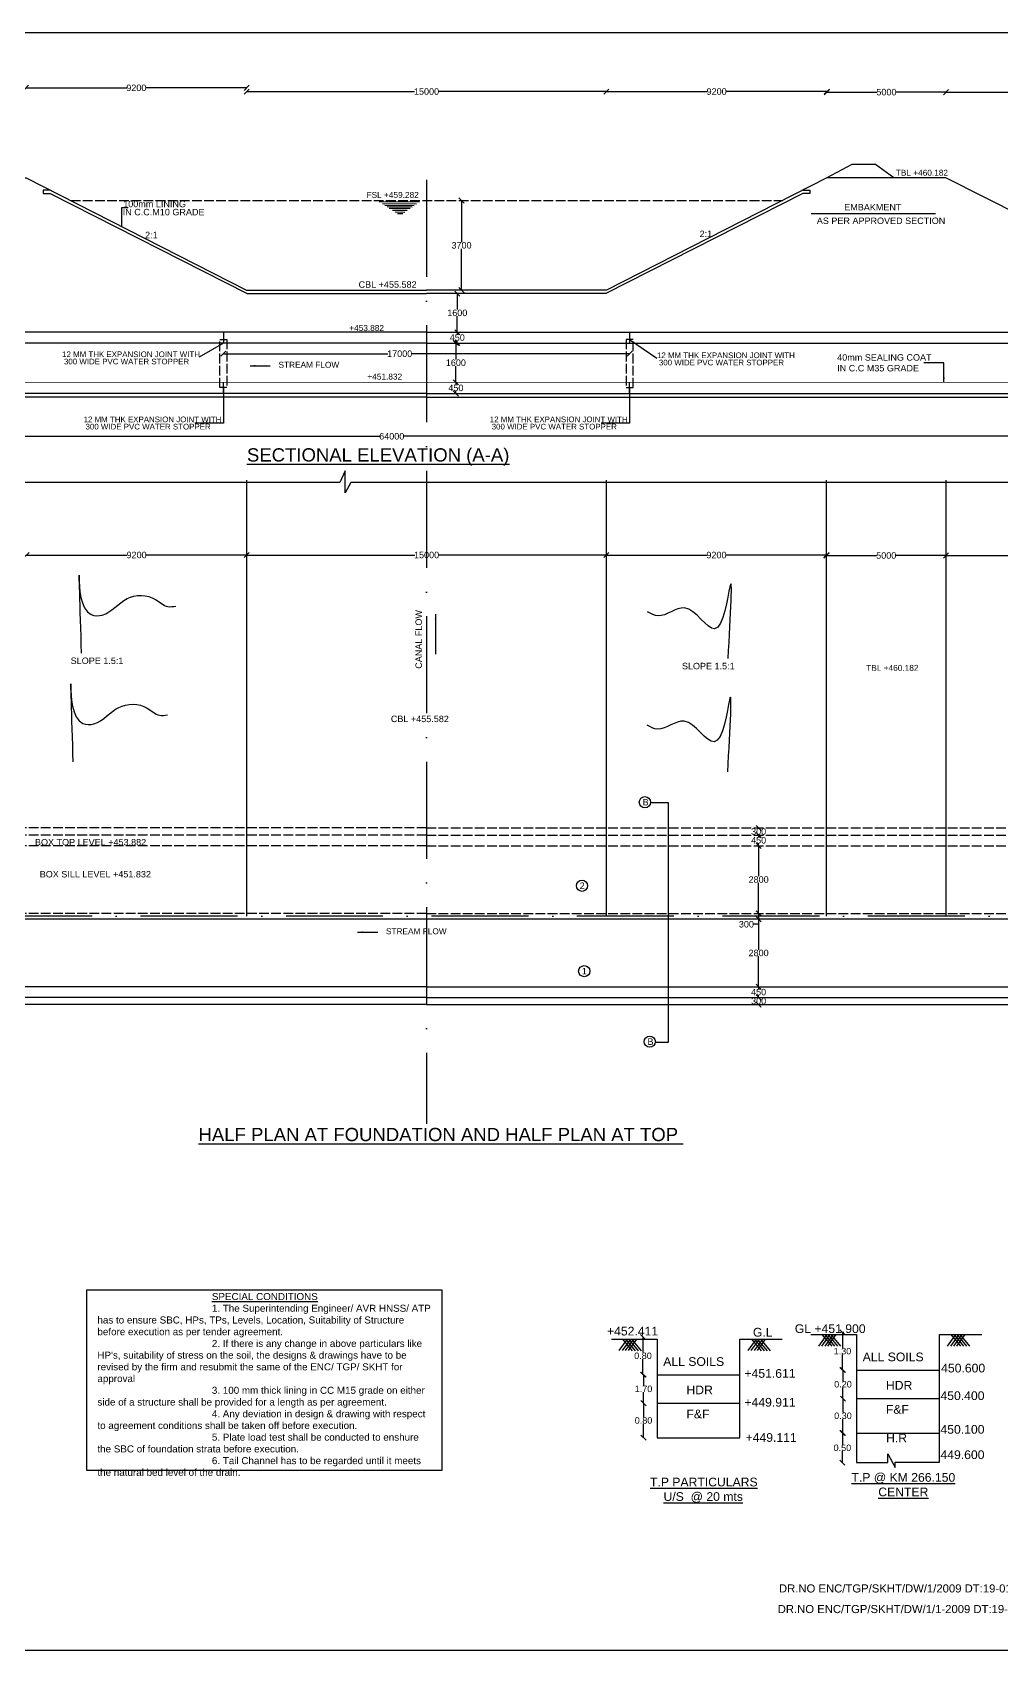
# Model space of a CAD drawing. Header units: millimetres. Extents: x 5124 to 6568637, y 2311 to 91879094.
# Drawn here: x 3653100 to 3671072, y 45927594 to 45957630 of the extents above; entities that cross this region are included whole.
import ezdxf

# ---------------------------------------------------------------- set-up
doc = ezdxf.new("R2010")
doc.units = ezdxf.units.MM
doc.header["$MEASUREMENT"] = 0
doc.linetypes.add('ACAD_ISO02W100', pattern=[15, 12, -3])
doc.linetypes.add('ACAD_ISO10W100', pattern=[18, 12, -3, 0, -3])
for name, color, linetype in [('DIMENSION', 7, 'Continuous'), ('DRAWING', 7, 'Continuous'), ('TEXT', 7, 'Continuous')]:
    doc.layers.add(name, color=color, linetype=linetype)
doc.styles.get("Standard").update_dxf_attribs({"font": 'arial.ttf', "height": 120})
doc.dimstyles.get("Standard").update_dxf_attribs({"dimtxt": 200, "dimasz": 110, "dimexe": 0.18, "dimexo": 0.0625, "dimgap": 0.09, "dimtad": 0, "dimtih": 1, "dimtoh": 1, "dimdec": 0, "dimzin": 0, "dimdsep": 46, "dimtxsty": 'Standard', "dimblk": 'OBLIQUE', "dimcen": 0.09, "dimse1": 1, "dimse2": 1, "dimadec": 0, "dimazin": 0, "dimtfac": 1, "dimtdec": 0, "dimtofl": 0, "dimtmove": 0, "dimatfit": 3, "dimfxl": 1, "dimtolj": 1, "dimtzin": 0, "dimarcsym": 0})

# ---------------------------------------------------------------- blocks, each defined once
blk = doc.blocks.new('_Oblique')
at = {"color": 0, "linetype": 'ByBlock', "lineweight": -2}
blk.add_line((-0.5, -0.5), (0.5, 0.5), dxfattribs=at)
blk = doc.blocks.new('*D74')
at = {"layer": 'Defpoints', "color": 0}
for p in [(3668136, 45933500), (3668397, 45933500), (3668397, 45932802)]:
    blk.add_point(p, dxfattribs=at)
at = {"layer": 'DIMENSION', "color": 0, "lineweight": -2}
for p, q in [((3668136, 45933500), (3668136, 45933212)), ((3668136, 45932802), (3668136, 45933089))]:
    blk.add_line(p, q, dxfattribs=at)
at = {"layer": 'DIMENSION', "color": 0, "lineweight": -2, "xscale": 95, "yscale": 95, "zscale": 95}
for p, rotation in [((3668136, 45933500), 90), ((3668136, 45932802), 270)]:
    blk.add_blockref('_Oblique', p, dxfattribs=dict(at, rotation=rotation))
at = {"layer": 'DIMENSION', "color": 0, "insert": (3668136, 45933151), "char_height": 120, "attachment_point": 5}
blk.add_mtext('\\A1;1.30', dxfattribs=at)
blk = doc.blocks.new('*D75')
at = {"layer": 'Defpoints', "color": 0}
for p in [(3668397, 45932802), (3668146, 45932272), (3668397, 45932272)]:
    blk.add_point(p, dxfattribs=at)
at = {"layer": 'DIMENSION', "color": 0, "lineweight": -2}
for p, q in [((3668146, 45932802), (3668146, 45932598)), ((3668146, 45932272), (3668146, 45932476))]:
    blk.add_line(p, q, dxfattribs=at)
at = {"layer": 'DIMENSION', "color": 0, "lineweight": -2, "xscale": 95, "yscale": 95, "zscale": 95}
for p, rotation in [((3668146, 45932802), 90), ((3668146, 45932272), 270)]:
    blk.add_blockref('_Oblique', p, dxfattribs=dict(at, rotation=rotation))
at = {"layer": 'DIMENSION', "color": 0, "insert": (3668146, 45932537), "char_height": 120, "attachment_point": 5}
blk.add_mtext('\\A1;0.20', dxfattribs=at)
blk = doc.blocks.new('*D72')
at = {"layer": 'Defpoints', "color": 0, "linetype": 'Continuous'}
for p in [(3668397, 45931632), (3668135, 45931084), (3668397, 45931084)]:
    blk.add_point(p, dxfattribs=at)
at = {"layer": 'TEXT', "color": 0, "linetype": 'Continuous', "lineweight": -2}
for p, q in [((3668135, 45931632), (3668135, 45931419)), ((3668135, 45931084), (3668135, 45931296))]:
    blk.add_line(p, q, dxfattribs=at)
at = {"layer": 'TEXT', "color": 0, "linetype": 'Continuous', "lineweight": -2, "xscale": 95, "yscale": 95, "zscale": 95}
for p, rotation in [((3668135, 45931632), 90), ((3668135, 45931084), 270)]:
    blk.add_blockref('_Oblique', p, dxfattribs=dict(at, rotation=rotation))
at = {"layer": 'TEXT', "color": 0, "linetype": 'Continuous', "insert": (3668135, 45931358), "char_height": 120, "attachment_point": 5}
blk.add_mtext('\\A1;0.50', dxfattribs=at)
blk = doc.blocks.new('*D73')
at = {"layer": 'Defpoints', "color": 0}
for p in [(3668397, 45932272), (3668146, 45931632), (3668397, 45931632)]:
    blk.add_point(p, dxfattribs=at)
at = {"layer": 'DIMENSION', "color": 0, "lineweight": -2}
for p, q in [((3668146, 45932272), (3668146, 45932013)), ((3668146, 45931632), (3668146, 45931891))]:
    blk.add_line(p, q, dxfattribs=at)
at = {"layer": 'DIMENSION', "color": 0, "lineweight": -2, "xscale": 95, "yscale": 95, "zscale": 95}
for p, rotation in [((3668146, 45932272), 90), ((3668146, 45931632), 270)]:
    blk.add_blockref('_Oblique', p, dxfattribs=dict(at, rotation=rotation))
at = {"layer": 'DIMENSION', "color": 0, "insert": (3668146, 45931952), "char_height": 120, "attachment_point": 5}
blk.add_mtext('\\A1;0.30', dxfattribs=at)
blk = doc.blocks.new('*D78')
at = {"layer": 'Defpoints', "color": 0}
for p in [(3664434, 45933414), (3664695, 45933414), (3664695, 45932716)]:
    blk.add_point(p, dxfattribs=at)
at = {"layer": 'DIMENSION', "color": 0, "lineweight": -2}
for p, q in [((3664434, 45933414), (3664434, 45933126)), ((3664434, 45932716), (3664434, 45933003))]:
    blk.add_line(p, q, dxfattribs=at)
at = {"layer": 'DIMENSION', "color": 0, "lineweight": -2, "xscale": 95, "yscale": 95, "zscale": 95}
for p, rotation in [((3664434, 45933414), 90), ((3664434, 45932716), 270)]:
    blk.add_blockref('_Oblique', p, dxfattribs=dict(at, rotation=rotation))
at = {"layer": 'DIMENSION', "color": 0, "insert": (3664434, 45933065), "char_height": 120, "attachment_point": 5}
blk.add_mtext('\\A1;0.80', dxfattribs=at)
blk = doc.blocks.new('*D79')
at = {"layer": 'Defpoints', "color": 0}
for p in [(3664695, 45932716), (3664444, 45932186), (3664695, 45932186)]:
    blk.add_point(p, dxfattribs=at)
at = {"layer": 'DIMENSION', "color": 0, "lineweight": -2}
for p, q in [((3664444, 45932716), (3664444, 45932512)), ((3664444, 45932186), (3664444, 45932390))]:
    blk.add_line(p, q, dxfattribs=at)
at = {"layer": 'DIMENSION', "color": 0, "lineweight": -2, "xscale": 95, "yscale": 95, "zscale": 95}
for p, rotation in [((3664444, 45932716), 90), ((3664444, 45932186), 270)]:
    blk.add_blockref('_Oblique', p, dxfattribs=dict(at, rotation=rotation))
at = {"layer": 'DIMENSION', "color": 0, "insert": (3664444, 45932451), "char_height": 120, "attachment_point": 5}
blk.add_mtext('\\A1;1.70', dxfattribs=at)
blk = doc.blocks.new('*D77')
at = {"layer": 'Defpoints', "color": 0}
for p in [(3664695, 45932186), (3664444, 45931546), (3664695, 45931546)]:
    blk.add_point(p, dxfattribs=at)
at = {"layer": 'DIMENSION', "color": 0, "lineweight": -2}
for p, q in [((3664444, 45932186), (3664444, 45931927)), ((3664444, 45931546), (3664444, 45931805))]:
    blk.add_line(p, q, dxfattribs=at)
at = {"layer": 'DIMENSION', "color": 0, "lineweight": -2, "xscale": 95, "yscale": 95, "zscale": 95}
for p, rotation in [((3664444, 45932186), 90), ((3664444, 45931546), 270)]:
    blk.add_blockref('_Oblique', p, dxfattribs=dict(at, rotation=rotation))
at = {"layer": 'DIMENSION', "color": 0, "insert": (3664444, 45931866), "char_height": 120, "attachment_point": 5}
blk.add_mtext('\\A1;0.80', dxfattribs=at)
blk = doc.blocks.new('*D99')
at = {"layer": 'Defpoints', "color": 0, "linetype": 'Continuous'}
for p in [(3657076, 45956600), (3652984, 45954930), (3657076, 45952844)]:
    blk.add_point(p, dxfattribs=at)
at = {"layer": 'DIMENSION', "color": 0, "linetype": 'Continuous', "lineweight": -2}
for p, q in [((3652984, 45956600), (3654851, 45956600)), ((3657076, 45956600), (3655209, 45956600))]:
    blk.add_line(p, q, dxfattribs=at)
at = {"layer": 'DIMENSION', "color": 0, "linetype": 'Continuous', "lineweight": -2, "xscale": 95, "yscale": 95, "zscale": 95, "rotation": 180}
blk.add_blockref('_Oblique', (3652984, 45956600), dxfattribs=at)
at = {"layer": 'DIMENSION', "color": 0, "linetype": 'Continuous', "lineweight": -2, "xscale": 95, "yscale": 95, "zscale": 95}
blk.add_blockref('_Oblique', (3657076, 45956600), dxfattribs=at)
at = {"layer": 'DIMENSION', "color": 0, "linetype": 'Continuous', "insert": (3655030, 45956600), "char_height": 120, "attachment_point": 5}
blk.add_mtext('\\A1;9200', dxfattribs=at)
blk = doc.blocks.new('*D100')
at = {"layer": 'Defpoints', "color": 0, "linetype": 'Continuous'}
for p in [(3663755, 45956531), (3657076, 45952844), (3663755, 45952844)]:
    blk.add_point(p, dxfattribs=at)
at = {"layer": 'DIMENSION', "color": 0, "linetype": 'Continuous', "lineweight": -2}
for p, q in [((3657076, 45956531), (3660195, 45956531)), ((3663755, 45956531), (3660636, 45956531))]:
    blk.add_line(p, q, dxfattribs=at)
at = {"layer": 'DIMENSION', "color": 0, "linetype": 'Continuous', "lineweight": -2, "xscale": 95, "yscale": 95, "zscale": 95, "rotation": 180}
blk.add_blockref('_Oblique', (3657076, 45956531), dxfattribs=at)
at = {"layer": 'DIMENSION', "color": 0, "linetype": 'Continuous', "lineweight": -2, "xscale": 95, "yscale": 95, "zscale": 95}
blk.add_blockref('_Oblique', (3663755, 45956531), dxfattribs=at)
at = {"layer": 'DIMENSION', "color": 0, "linetype": 'Continuous', "insert": (3660416, 45956531), "char_height": 120, "attachment_point": 5}
blk.add_mtext('\\A1;15000', dxfattribs=at)
blk = doc.blocks.new('*D101')
at = {"layer": 'Defpoints', "color": 0, "linetype": 'Continuous'}
for p in [(3667847, 45956531), (3667847, 45954930), (3663755, 45952844)]:
    blk.add_point(p, dxfattribs=at)
at = {"layer": 'DIMENSION', "color": 0, "linetype": 'Continuous', "lineweight": -2}
for p, q in [((3663755, 45956531), (3665622, 45956531)), ((3667847, 45956531), (3665980, 45956531))]:
    blk.add_line(p, q, dxfattribs=at)
at = {"layer": 'DIMENSION', "color": 0, "linetype": 'Continuous', "lineweight": -2, "xscale": 95, "yscale": 95, "zscale": 95, "rotation": 180}
blk.add_blockref('_Oblique', (3663755, 45956531), dxfattribs=at)
at = {"layer": 'DIMENSION', "color": 0, "linetype": 'Continuous', "lineweight": -2, "xscale": 95, "yscale": 95, "zscale": 95}
blk.add_blockref('_Oblique', (3667847, 45956531), dxfattribs=at)
at = {"layer": 'DIMENSION', "color": 0, "linetype": 'Continuous', "insert": (3665801, 45956531), "char_height": 120, "attachment_point": 5}
blk.add_mtext('\\A1;9200', dxfattribs=at)
blk = doc.blocks.new('*D102')
at = {"layer": 'Defpoints', "color": 0, "linetype": 'Continuous'}
for p in [(3670057, 45956521), (3667847, 45954930), (3670057, 45954930)]:
    blk.add_point(p, dxfattribs=at)
at = {"layer": 'DIMENSION', "color": 0, "linetype": 'Continuous', "lineweight": -2}
for p, q in [((3667847, 45956521), (3668773, 45956521)), ((3670057, 45956521), (3669131, 45956521))]:
    blk.add_line(p, q, dxfattribs=at)
at = {"layer": 'DIMENSION', "color": 0, "linetype": 'Continuous', "lineweight": -2, "xscale": 95, "yscale": 95, "zscale": 95, "rotation": 180}
blk.add_blockref('_Oblique', (3667847, 45956521), dxfattribs=at)
at = {"layer": 'DIMENSION', "color": 0, "linetype": 'Continuous', "lineweight": -2, "xscale": 95, "yscale": 95, "zscale": 95}
blk.add_blockref('_Oblique', (3670057, 45956521), dxfattribs=at)
at = {"layer": 'DIMENSION', "color": 0, "linetype": 'Continuous', "insert": (3668952, 45956521), "char_height": 120, "attachment_point": 5}
blk.add_mtext('\\A1;5000', dxfattribs=at)
blk = doc.blocks.new('*D103')
at = {"layer": 'Defpoints', "color": 0, "linetype": 'Continuous'}
for p in [(3673602, 45956520), (3670057, 45954930), (3673602, 45953130)]:
    blk.add_point(p, dxfattribs=at)
at = {"layer": 'DIMENSION', "color": 0, "linetype": 'Continuous', "lineweight": -2}
for p, q in [((3670057, 45956520), (3671650, 45956520)), ((3673602, 45956520), (3672008, 45956520))]:
    blk.add_line(p, q, dxfattribs=at)
at = {"layer": 'DIMENSION', "color": 0, "linetype": 'Continuous', "lineweight": -2, "xscale": 95, "yscale": 95, "zscale": 95, "rotation": 180}
blk.add_blockref('_Oblique', (3670057, 45956520), dxfattribs=at)
at = {"layer": 'DIMENSION', "color": 0, "linetype": 'Continuous', "lineweight": -2, "xscale": 95, "yscale": 95, "zscale": 95}
blk.add_blockref('_Oblique', (3673602, 45956520), dxfattribs=at)
at = {"layer": 'DIMENSION', "color": 0, "linetype": 'Continuous', "insert": (3671829, 45956520), "char_height": 120, "attachment_point": 5}
blk.add_mtext('\\A1;8000', dxfattribs=at)
blk = doc.blocks.new('*D118')
at = {"layer": 'Defpoints', "color": 0, "linetype": 'Continuous'}
for p in [(3661066, 45954510), (3661066, 45952844), (3661066, 45952844)]:
    blk.add_point(p, dxfattribs=at)
at = {"layer": 'DIMENSION', "color": 0, "linetype": 'Continuous', "lineweight": -2}
for p, q in [((3661066, 45954510), (3661066, 45953738)), ((3661066, 45952844), (3661066, 45953615))]:
    blk.add_line(p, q, dxfattribs=at)
at = {"layer": 'DIMENSION', "color": 0, "linetype": 'Continuous', "lineweight": -2, "xscale": 95, "yscale": 95, "zscale": 95}
for p, rotation in [((3661066, 45954510), 90), ((3661066, 45952844), 270)]:
    blk.add_blockref('_Oblique', p, dxfattribs=dict(at, rotation=rotation))
at = {"layer": 'DIMENSION', "color": 0, "linetype": 'Continuous', "insert": (3661066, 45953677), "char_height": 120, "attachment_point": 5}
blk.add_mtext('\\A1;3700', dxfattribs=at)
blk = doc.blocks.new('*D119')
at = {"layer": 'Defpoints', "color": 0, "linetype": 'Continuous'}
for p in [(3660987, 45952782), (3660987, 45952064), (3660987, 45952064)]:
    blk.add_point(p, dxfattribs=at)
at = {"layer": 'DIMENSION', "color": 0, "linetype": 'Continuous', "lineweight": -2}
for p, q in [((3660987, 45952782), (3660987, 45952484)), ((3660987, 45952064), (3660987, 45952361))]:
    blk.add_line(p, q, dxfattribs=at)
at = {"layer": 'DIMENSION', "color": 0, "linetype": 'Continuous', "lineweight": -2, "xscale": 95, "yscale": 95, "zscale": 95}
for p, rotation in [((3660987, 45952782), 90), ((3660987, 45952064), 270)]:
    blk.add_blockref('_Oblique', p, dxfattribs=dict(at, rotation=rotation))
at = {"layer": 'DIMENSION', "color": 0, "linetype": 'Continuous', "insert": (3660987, 45952423), "char_height": 120, "attachment_point": 5}
blk.add_mtext('\\A1;1600', dxfattribs=at)
blk = doc.blocks.new('*D120')
at = {"layer": 'Defpoints', "color": 0, "linetype": 'Continuous'}
for p in [(3660987, 45952064), (3660987, 45951863), (3660987, 45951863)]:
    blk.add_point(p, dxfattribs=at)
at = {"layer": 'DIMENSION', "color": 0, "linetype": 'Continuous', "lineweight": -2}
for p, q in [((3660987, 45952064), (3660987, 45952025)), ((3660987, 45951863), (3660987, 45951902))]:
    blk.add_line(p, q, dxfattribs=at)
at = {"layer": 'DIMENSION', "color": 0, "linetype": 'Continuous', "lineweight": -2, "xscale": 95, "yscale": 95, "zscale": 95}
for p, rotation in [((3660987, 45952064), 90), ((3660987, 45951863), 270)]:
    blk.add_blockref('_Oblique', p, dxfattribs=dict(at, rotation=rotation))
at = {"layer": 'DIMENSION', "color": 0, "linetype": 'Continuous', "insert": (3660987, 45951964), "char_height": 120, "attachment_point": 5}
blk.add_mtext('\\A1;450', dxfattribs=at)
blk = doc.blocks.new('*D121')
at = {"layer": 'Defpoints', "color": 0, "linetype": 'Continuous'}
for p in [(3660987, 45951863), (3660961, 45951134), (3660987, 45951134)]:
    blk.add_point(p, dxfattribs=at)
at = {"layer": 'DIMENSION', "color": 0, "linetype": 'Continuous', "lineweight": -2}
for p, q in [((3660961, 45951863), (3660961, 45951560)), ((3660961, 45951134), (3660961, 45951437))]:
    blk.add_line(p, q, dxfattribs=at)
at = {"layer": 'DIMENSION', "color": 0, "linetype": 'Continuous', "lineweight": -2, "xscale": 95, "yscale": 95, "zscale": 95}
for p, rotation in [((3660961, 45951863), 90), ((3660961, 45951134), 270)]:
    blk.add_blockref('_Oblique', p, dxfattribs=dict(at, rotation=rotation))
at = {"layer": 'DIMENSION', "color": 0, "linetype": 'Continuous', "insert": (3660961, 45951498), "char_height": 120, "attachment_point": 5}
blk.add_mtext('\\A1;1600', dxfattribs=at)
blk = doc.blocks.new('*D122')
at = {"layer": 'Defpoints', "color": 0, "linetype": 'Continuous'}
for p in [(3660961, 45951134), (3660961, 45950928), (3660961, 45950928)]:
    blk.add_point(p, dxfattribs=at)
at = {"layer": 'DIMENSION', "color": 0, "linetype": 'Continuous', "lineweight": -2}
for p, q in [((3660961, 45951134), (3660961, 45951092)), ((3660961, 45950928), (3660961, 45950969))]:
    blk.add_line(p, q, dxfattribs=at)
at = {"layer": 'DIMENSION', "color": 0, "linetype": 'Continuous', "lineweight": -2, "xscale": 95, "yscale": 95, "zscale": 95}
for p, rotation in [((3660961, 45951134), 90), ((3660961, 45950928), 270)]:
    blk.add_blockref('_Oblique', p, dxfattribs=dict(at, rotation=rotation))
at = {"layer": 'DIMENSION', "color": 0, "linetype": 'Continuous', "insert": (3660961, 45951030), "char_height": 120, "attachment_point": 5}
blk.add_mtext('\\A1;450', dxfattribs=at)
blk = doc.blocks.new('*D123')
at = {"layer": 'Defpoints', "color": 0, "linetype": 'Continuous'}
for p in [(3656646, 45951863), (3664185, 45951863), (3664185, 45951665)]:
    blk.add_point(p, dxfattribs=at)
at = {"layer": 'DIMENSION', "color": 0, "linetype": 'Continuous', "lineweight": -2}
for p, q in [((3656646, 45951665), (3659698, 45951665)), ((3664185, 45951665), (3660139, 45951665))]:
    blk.add_line(p, q, dxfattribs=at)
at = {"layer": 'DIMENSION', "color": 0, "linetype": 'Continuous', "lineweight": -2, "xscale": 95, "yscale": 95, "zscale": 95, "rotation": 180}
blk.add_blockref('_Oblique', (3656646, 45951665), dxfattribs=at)
at = {"layer": 'DIMENSION', "color": 0, "linetype": 'Continuous', "lineweight": -2, "xscale": 95, "yscale": 95, "zscale": 95}
blk.add_blockref('_Oblique', (3664185, 45951665), dxfattribs=at)
at = {"layer": 'DIMENSION', "color": 0, "linetype": 'Continuous', "insert": (3659918, 45951665), "char_height": 120, "attachment_point": 5}
blk.add_mtext('\\A1;17000', dxfattribs=at)
blk = doc.blocks.new('*D130')
at = {"layer": 'Defpoints', "color": 0, "linetype": 'Continuous'}
for p in [(3645564, 45950808), (3673978, 45950796), (3673978, 45950132)]:
    blk.add_point(p, dxfattribs=at)
at = {"layer": 'DIMENSION', "color": 0, "linetype": 'Continuous', "lineweight": -2}
for p, q in [((3645564, 45950132), (3659545, 45950132)), ((3673978, 45950132), (3659997, 45950132))]:
    blk.add_line(p, q, dxfattribs=at)
at = {"layer": 'DIMENSION', "color": 0, "linetype": 'Continuous', "lineweight": -2, "xscale": 95, "yscale": 95, "zscale": 95, "rotation": 180}
blk.add_blockref('_Oblique', (3645564, 45950132), dxfattribs=at)
at = {"layer": 'DIMENSION', "color": 0, "linetype": 'Continuous', "lineweight": -2, "xscale": 95, "yscale": 95, "zscale": 95}
blk.add_blockref('_Oblique', (3673978, 45950132), dxfattribs=at)
at = {"layer": 'DIMENSION', "color": 0, "linetype": 'Continuous', "insert": (3659771, 45950132), "char_height": 120, "attachment_point": 5}
blk.add_mtext('\\A1;64000', dxfattribs=at)
blk = doc.blocks.new('*D155')
at = {"layer": 'Defpoints', "color": 0, "linetype": 'Continuous'}
for p in [(3652991, 45947929), (3657079, 45947929), (3657079, 45947929)]:
    blk.add_point(p, dxfattribs=at)
at = {"layer": 'DIMENSION', "color": 0, "linetype": 'Continuous', "lineweight": -2}
for p, q in [((3652991, 45947929), (3654856, 45947929)), ((3657079, 45947929), (3655214, 45947929))]:
    blk.add_line(p, q, dxfattribs=at)
at = {"layer": 'DIMENSION', "color": 0, "linetype": 'Continuous', "lineweight": -2, "xscale": 95, "yscale": 95, "zscale": 95, "rotation": 180}
blk.add_blockref('_Oblique', (3652991, 45947929), dxfattribs=at)
at = {"layer": 'DIMENSION', "color": 0, "linetype": 'Continuous', "lineweight": -2, "xscale": 95, "yscale": 95, "zscale": 95}
blk.add_blockref('_Oblique', (3657079, 45947929), dxfattribs=at)
at = {"layer": 'DIMENSION', "color": 0, "linetype": 'Continuous', "insert": (3655035, 45947929), "char_height": 120, "attachment_point": 5}
blk.add_mtext('\\A1;9200', dxfattribs=at)
blk = doc.blocks.new('*D156')
at = {"layer": 'Defpoints', "color": 0, "linetype": 'Continuous'}
for p in [(3657079, 45947929), (3663754, 45947929), (3663754, 45947929)]:
    blk.add_point(p, dxfattribs=at)
at = {"layer": 'DIMENSION', "color": 0, "linetype": 'Continuous', "lineweight": -2}
for p, q in [((3657079, 45947929), (3660197, 45947929)), ((3663754, 45947929), (3660637, 45947929))]:
    blk.add_line(p, q, dxfattribs=at)
at = {"layer": 'DIMENSION', "color": 0, "linetype": 'Continuous', "lineweight": -2, "xscale": 95, "yscale": 95, "zscale": 95, "rotation": 180}
blk.add_blockref('_Oblique', (3657079, 45947929), dxfattribs=at)
at = {"layer": 'DIMENSION', "color": 0, "linetype": 'Continuous', "lineweight": -2, "xscale": 95, "yscale": 95, "zscale": 95}
blk.add_blockref('_Oblique', (3663754, 45947929), dxfattribs=at)
at = {"layer": 'DIMENSION', "color": 0, "linetype": 'Continuous', "insert": (3660417, 45947929), "char_height": 120, "attachment_point": 5}
blk.add_mtext('\\A1;15000', dxfattribs=at)
blk = doc.blocks.new('*D157')
at = {"layer": 'Defpoints', "color": 0, "linetype": 'Continuous'}
for p in [(3667840, 45947928), (3663754, 45947684), (3667840, 45947684)]:
    blk.add_point(p, dxfattribs=at)
at = {"layer": 'DIMENSION', "color": 0, "linetype": 'Continuous', "lineweight": -2}
for p, q in [((3663754, 45947928), (3665618, 45947928)), ((3667840, 45947928), (3665976, 45947928))]:
    blk.add_line(p, q, dxfattribs=at)
at = {"layer": 'DIMENSION', "color": 0, "linetype": 'Continuous', "lineweight": -2, "xscale": 95, "yscale": 95, "zscale": 95, "rotation": 180}
blk.add_blockref('_Oblique', (3663754, 45947928), dxfattribs=at)
at = {"layer": 'DIMENSION', "color": 0, "linetype": 'Continuous', "lineweight": -2, "xscale": 95, "yscale": 95, "zscale": 95}
blk.add_blockref('_Oblique', (3667840, 45947928), dxfattribs=at)
at = {"layer": 'DIMENSION', "color": 0, "linetype": 'Continuous', "insert": (3665797, 45947928), "char_height": 120, "attachment_point": 5}
blk.add_mtext('\\A1;9200', dxfattribs=at)
blk = doc.blocks.new('*D158')
at = {"layer": 'Defpoints', "color": 0, "linetype": 'Continuous'}
for p in [(3667840, 45947928), (3670059, 45947928), (3670059, 45947920)]:
    blk.add_point(p, dxfattribs=at)
at = {"layer": 'DIMENSION', "color": 0, "linetype": 'Continuous', "lineweight": -2}
for p, q in [((3667840, 45947920), (3668770, 45947920)), ((3670059, 45947920), (3669128, 45947920))]:
    blk.add_line(p, q, dxfattribs=at)
at = {"layer": 'DIMENSION', "color": 0, "linetype": 'Continuous', "lineweight": -2, "xscale": 95, "yscale": 95, "zscale": 95, "rotation": 180}
blk.add_blockref('_Oblique', (3667840, 45947920), dxfattribs=at)
at = {"layer": 'DIMENSION', "color": 0, "linetype": 'Continuous', "lineweight": -2, "xscale": 95, "yscale": 95, "zscale": 95}
blk.add_blockref('_Oblique', (3670059, 45947920), dxfattribs=at)
at = {"layer": 'DIMENSION', "color": 0, "linetype": 'Continuous', "insert": (3668949, 45947920), "char_height": 120, "attachment_point": 5}
blk.add_mtext('\\A1;5000', dxfattribs=at)
blk = doc.blocks.new('*D159')
at = {"layer": 'Defpoints', "color": 0, "linetype": 'Continuous'}
for p in [(3670059, 45947920), (3673616, 45947920), (3673616, 45947920)]:
    blk.add_point(p, dxfattribs=at)
at = {"layer": 'DIMENSION', "color": 0, "linetype": 'Continuous', "lineweight": -2}
for p, q in [((3670059, 45947920), (3671659, 45947920)), ((3673616, 45947920), (3672017, 45947920))]:
    blk.add_line(p, q, dxfattribs=at)
at = {"layer": 'DIMENSION', "color": 0, "linetype": 'Continuous', "lineweight": -2, "xscale": 95, "yscale": 95, "zscale": 95, "rotation": 180}
blk.add_blockref('_Oblique', (3670059, 45947920), dxfattribs=at)
at = {"layer": 'DIMENSION', "color": 0, "linetype": 'Continuous', "lineweight": -2, "xscale": 95, "yscale": 95, "zscale": 95}
blk.add_blockref('_Oblique', (3673616, 45947920), dxfattribs=at)
at = {"layer": 'DIMENSION', "color": 0, "linetype": 'Continuous', "insert": (3671838, 45947920), "char_height": 120, "attachment_point": 5}
blk.add_mtext('\\A1;8000', dxfattribs=at)
blk = doc.blocks.new('*D160')
at = {"layer": 'Defpoints', "color": 0, "linetype": 'Continuous'}
for p in [(3666580, 45942862), (3666584, 45942730), (3666630, 45942862)]:
    blk.add_point(p, dxfattribs=at)
at = {"layer": 'DIMENSION', "color": 0, "linetype": 'Continuous', "lineweight": -2}
for p, q in [((3666580, 45942862), (3666580, 45942858)), ((3666580, 45942730), (3666580, 45942735))]:
    blk.add_line(p, q, dxfattribs=at)
at = {"layer": 'DIMENSION', "color": 0, "linetype": 'Continuous', "lineweight": -2, "xscale": 95, "yscale": 95, "zscale": 95}
for p, rotation in [((3666580, 45942862), 90), ((3666580, 45942730), 270)]:
    blk.add_blockref('_Oblique', p, dxfattribs=dict(at, rotation=rotation))
at = {"layer": 'DIMENSION', "color": 0, "linetype": 'Continuous', "insert": (3666580, 45942796), "char_height": 120, "attachment_point": 5}
blk.add_mtext('\\A1;300', dxfattribs=at)
blk = doc.blocks.new('*D161')
at = {"layer": 'Defpoints', "color": 0, "linetype": 'Continuous'}
for p in [(3666580, 45942733), (3666580, 45942532), (3666580, 45942532)]:
    blk.add_point(p, dxfattribs=at)
at = {"layer": 'DIMENSION', "color": 0, "linetype": 'Continuous', "lineweight": -2}
for p, q in [((3666580, 45942733), (3666580, 45942694)), ((3666580, 45942532), (3666580, 45942571))]:
    blk.add_line(p, q, dxfattribs=at)
at = {"layer": 'DIMENSION', "color": 0, "linetype": 'Continuous', "lineweight": -2, "xscale": 95, "yscale": 95, "zscale": 95}
for p, rotation in [((3666580, 45942733), 90), ((3666580, 45942532), 270)]:
    blk.add_blockref('_Oblique', p, dxfattribs=dict(at, rotation=rotation))
at = {"layer": 'DIMENSION', "color": 0, "linetype": 'Continuous', "insert": (3666580, 45942633), "char_height": 120, "attachment_point": 5}
blk.add_mtext('\\A1;450', dxfattribs=at)
blk = doc.blocks.new('*D162')
at = {"layer": 'Defpoints', "color": 0, "linetype": 'Continuous'}
for p in [(3666580, 45942532), (3666580, 45941277), (3666580, 45941277)]:
    blk.add_point(p, dxfattribs=at)
at = {"layer": 'DIMENSION', "color": 0, "linetype": 'Continuous', "lineweight": -2}
for p, q in [((3666580, 45942532), (3666580, 45941966)), ((3666580, 45941277), (3666580, 45941843))]:
    blk.add_line(p, q, dxfattribs=at)
at = {"layer": 'DIMENSION', "color": 0, "linetype": 'Continuous', "lineweight": -2, "xscale": 95, "yscale": 95, "zscale": 95}
for p, rotation in [((3666580, 45942532), 90), ((3666580, 45941277), 270)]:
    blk.add_blockref('_Oblique', p, dxfattribs=dict(at, rotation=rotation))
at = {"layer": 'DIMENSION', "color": 0, "linetype": 'Continuous', "insert": (3666580, 45941905), "char_height": 120, "attachment_point": 5}
blk.add_mtext('\\A1;2800', dxfattribs=at)
blk = doc.blocks.new('*D163')
at = {"layer": 'Defpoints', "color": 0, "linetype": 'Continuous'}
for p in [(3666580, 45941277), (3666580, 45941170), (3666580, 45941170)]:
    blk.add_point(p, dxfattribs=at)
at = {"layer": 'DIMENSION', "color": 0, "linetype": 'Continuous', "lineweight": -2}
for p, q in [((3666580, 45941277), (3666580, 45941170)), ((3666580, 45941170), (3666580, 45941075)), ((3666580, 45941075), (3666486, 45941075))]:
    blk.add_line(p, q, dxfattribs=at)
at = {"layer": 'DIMENSION', "color": 0, "linetype": 'Continuous', "lineweight": -2, "xscale": 95, "yscale": 95, "zscale": 95}
for p, rotation in [((3666580, 45941277), 90), ((3666580, 45941170), 270)]:
    blk.add_blockref('_Oblique', p, dxfattribs=dict(at, rotation=rotation))
at = {"layer": 'DIMENSION', "color": 0, "linetype": 'Continuous', "insert": (3666353, 45941075), "char_height": 120, "attachment_point": 5}
blk.add_mtext('\\A1;300', dxfattribs=at)
blk = doc.blocks.new('*D164')
at = {"layer": 'Defpoints', "color": 0, "linetype": 'Continuous'}
for p in [(3666580, 45941170), (3666580, 45939914), (3666580, 45939914)]:
    blk.add_point(p, dxfattribs=at)
at = {"layer": 'DIMENSION', "color": 0, "linetype": 'Continuous', "lineweight": -2}
for p, q in [((3666580, 45941170), (3666580, 45940604)), ((3666580, 45939914), (3666580, 45940481))]:
    blk.add_line(p, q, dxfattribs=at)
at = {"layer": 'DIMENSION', "color": 0, "linetype": 'Continuous', "lineweight": -2, "xscale": 95, "yscale": 95, "zscale": 95}
for p, rotation in [((3666580, 45941170), 90), ((3666580, 45939914), 270)]:
    blk.add_blockref('_Oblique', p, dxfattribs=dict(at, rotation=rotation))
at = {"layer": 'DIMENSION', "color": 0, "linetype": 'Continuous', "insert": (3666580, 45940542), "char_height": 120, "attachment_point": 5}
blk.add_mtext('\\A1;2800', dxfattribs=at)
blk = doc.blocks.new('*D165')
at = {"layer": 'Defpoints', "color": 0, "linetype": 'Continuous'}
for p in [(3666580, 45939914), (3666580, 45939716), (3666580, 45939716)]:
    blk.add_point(p, dxfattribs=at)
at = {"layer": 'DIMENSION', "color": 0, "linetype": 'Continuous', "lineweight": -2}
for p, q in [((3666580, 45939914), (3666580, 45939877)), ((3666580, 45939716), (3666580, 45939754))]:
    blk.add_line(p, q, dxfattribs=at)
at = {"layer": 'DIMENSION', "color": 0, "linetype": 'Continuous', "lineweight": -2, "xscale": 95, "yscale": 95, "zscale": 95}
for p, rotation in [((3666580, 45939914), 90), ((3666580, 45939716), 270)]:
    blk.add_blockref('_Oblique', p, dxfattribs=dict(at, rotation=rotation))
at = {"layer": 'DIMENSION', "color": 0, "linetype": 'Continuous', "insert": (3666580, 45939816), "char_height": 120, "attachment_point": 5}
blk.add_mtext('\\A1;450', dxfattribs=at)
blk = doc.blocks.new('*D166')
at = {"layer": 'Defpoints', "color": 0, "linetype": 'Continuous'}
for p in [(3666580, 45939716), (3666580, 45939584), (3666580, 45939584)]:
    blk.add_point(p, dxfattribs=at)
at = {"layer": 'DIMENSION', "color": 0, "linetype": 'Continuous', "lineweight": -2}
for p, q in [((3666580, 45939716), (3666580, 45939712)), ((3666580, 45939584), (3666580, 45939589))]:
    blk.add_line(p, q, dxfattribs=at)
at = {"layer": 'DIMENSION', "color": 0, "linetype": 'Continuous', "lineweight": -2, "xscale": 95, "yscale": 95, "zscale": 95}
for p, rotation in [((3666580, 45939716), 90), ((3666580, 45939584), 270)]:
    blk.add_blockref('_Oblique', p, dxfattribs=dict(at, rotation=rotation))
at = {"layer": 'DIMENSION', "color": 0, "linetype": 'Continuous', "insert": (3666580, 45939650), "char_height": 120, "attachment_point": 5}
blk.add_mtext('\\A1;300', dxfattribs=at)

msp = doc.modelspace()

# ---------------------------------------------------------------- linework, layer by layer
at = {"layer": 'DIMENSION', "linetype": 'Continuous'}
for points in [[(3659537.6, 45954491.3), (3660285.6, 45954484)], [(3659599, 45954450.9), (3660228.9, 45954444.8)], [(3659644.6, 45954420.9), (3660186.6, 45954415.7)], [(3659683.8, 45954395.1), (3660150.3, 45954390.6)], [(3659725.2, 45954367.9), (3660112.1, 45954364.2)], [(3659782.4, 45954330.3), (3660059.1, 45954327.6)], [(3659834.3, 45954296.2), (3660011.1, 45954294.5)], [(3659875, 45954269.5), (3659973.5, 45954268.5)], [(3664580, 45943334), (3664904, 45943334), (3664904, 45938883), (3664671, 45938883)]]:
    msp.add_lwpolyline(points, dxfattribs=at)
for centre in [(3664469.9, 45943341.5), (3663302.1, 45941789.5), (3663343.1, 45940205), (3664560.1, 45938896)]:
    msp.add_circle(centre, 104, dxfattribs=at)
at = {"layer": 'DRAWING', "linetype": 'Continuous'}
msp.add_lwpolyline([(3634331, 45957630), (3691787, 45957630), (3691787, 45927593.5), (3634331, 45927593.5)], close=True, dxfattribs=at)
for points in [[(3669088, 45954930), (3668748.5, 45955174.5), (3668311.5, 45955174.5), (3667847, 45954930)], [(3645940, 45953139), (3649484.5, 45954930), (3652984, 45954930), (3657076, 45952844), (3660415.5, 45952844)], [(3653431, 45954702.1), (3653300, 45954702.1), (3653300, 45954641), (3653428, 45954641), (3657085, 45952781.5), (3660416.5, 45952781.5)], [(3667400, 45954702.1), (3667531, 45954702.1), (3667531, 45954641), (3667403, 45954641), (3663746, 45952781.5), (3660414.5, 45952781.5)], [(3670057, 45954930), (3667847, 45954930), (3663755, 45952844), (3660415.5, 45952844)], [(3673601.5, 45953139), (3670057, 45954930)], [(3667555.5, 45954267.4), (3669860.5, 45954267.4)], [(3660414.5, 45952064), (3645564, 45952064)], [(3656646, 45952064), (3656646, 45951863)], [(3660416.5, 45952064), (3671373.1, 45952064)], [(3664185, 45952064), (3664185, 45951863)], [(3660414.5, 45951863), (3645564, 45951863)], [(3660416.5, 45951863), (3671373.1, 45951863)], [(3656646, 45950927.5), (3656646, 45951133.5)], [(3664185, 45950927.5), (3664185, 45951133.5)], [(3660414.5, 45950927.5), (3645564, 45950927.5)], [(3660414.5, 45950857.5), (3645564, 45950857.5)], [(3660416.5, 45950927.5), (3671373.1, 45950927.5)], [(3660416.5, 45950857.5), (3671373.1, 45950857.5)], [(3683563, 45949276), (3659013.5, 45949276), (3658906, 45949082), (3658906, 45949493), (3658804.5, 45949273), (3634331, 45949273)], [(3657079, 45941223.5), (3657079, 45949315.5)], [(3663754.5, 45941226.5), (3663754.5, 45949318.5)], [(3667839.5, 45941226.5), (3667839.5, 45949318.5)], [(3670059, 45941226.5), (3670059, 45949318.5)], [(3673995, 45941170), (3645519.5, 45941170)], [(3660414.5, 45939914.5), (3645519.5, 45939914.5)], [(3660414.5, 45939716.5), (3645519.5, 45939716.5)], [(3660414.5, 45939914.5), (3672993, 45939914.5)], [(3660414.5, 45939716.5), (3672993, 45939716.5)], [(3660414.5, 45939584.5), (3646868, 45939584.5)], [(3660414.5, 45939584.5), (3672993, 45939584.5)]]:
    msp.add_lwpolyline(points, dxfattribs=at)
at = {"layer": 'DRAWING', "linetype": 'ACAD_ISO10W100', "ltscale": 150}
for points in [[(3660414.5, 45954892.8), (3660414.5, 45937373)], [(3683909, 45941223.5), (3634655.5, 45941223.5)]]:
    msp.add_lwpolyline(points, dxfattribs=at)
at = {"layer": 'DRAWING', "linetype": 'ACAD_ISO02W100', "ltscale": 15}
for points in [[(3653813.7, 45954507), (3667026.7, 45954511.9)], [(3660414.5, 45942730.5), (3645519.5, 45942730.5)], [(3660414.5, 45942862.5), (3646868, 45942862.5)], [(3660414.5, 45942862.5), (3672993, 45942862.5)], [(3660414.5, 45942730.5), (3672993, 45942730.5)], [(3660414.5, 45942532.5), (3645519.5, 45942532.5)], [(3660414.5, 45942532.5), (3672993, 45942532.5)], [(3660414.5, 45941277), (3645519.5, 45941277)], [(3660414.5, 45941277), (3672993, 45941277)]]:
    msp.add_lwpolyline(points, dxfattribs=at)
for points in [[(3656579.5, 45951928.5), (3656710.5, 45951928.5), (3656710.5, 45951036.5), (3656579.5, 45951036.5)], [(3664251.5, 45951928.5), (3664120.5, 45951928.5), (3664120.5, 45951036.5), (3664251.5, 45951036.5)]]:
    msp.add_lwpolyline(points, close=True, dxfattribs=at)
at = {"layer": 'DRAWING', "linetype": 'Continuous', "const_width": 10}
for points in [[(3660414.5, 45951133.5), (3645564, 45951133.5)], [(3660416.5, 45951133.5), (3671373.1, 45951133.5)]]:
    msp.add_lwpolyline(points, dxfattribs=at)
at = {"layer": 'DRAWING'}
for points in [[(3663846.6, 45933374.6), (3664695, 45933374.6), (3664695, 45931546)], [(3664141.3, 45933374.6), (3663988.3, 45933161.5)], [(3664199.7, 45933374.6), (3664046.6, 45933161.5)], [(3664054.3, 45933374.6), (3664234.4, 45933158.8)], [(3664258.7, 45933374.6), (3664105.6, 45933161.5)], [(3664109, 45933374.6), (3664289, 45933158.8)], [(3664311.3, 45933374.6), (3664158.2, 45933161.5)], [(3664163.6, 45933374.6), (3664343.7, 45933158.8)], [(3664220.2, 45933374.6), (3664400.3, 45933158.8)], [(3666233.9, 45931546), (3666233.9, 45933374.6), (3667019.6, 45933374.6)], [(3666533.3, 45933374.6), (3666380.3, 45933161.5)], [(3666591.7, 45933374.6), (3666438.6, 45933161.5)], [(3666446.4, 45933374.6), (3666626.4, 45933158.8)], [(3666650.7, 45933374.6), (3666497.6, 45933161.5)], [(3666501, 45933374.6), (3666681, 45933158.8)], [(3666703.3, 45933374.6), (3666550.2, 45933161.5)], [(3666555.6, 45933374.6), (3666735.7, 45933158.8)], [(3666612.2, 45933374.6), (3666792.3, 45933158.8)], [(3667548.6, 45933460.7), (3668397, 45933460.7), (3668397, 45931083.5), (3668977.6, 45931083.5), (3668977.6, 45931246), (3669115.9, 45930991.1), (3669115.9, 45931092.9), (3669935.9, 45931092.9), (3669935.9, 45933460.7), (3670721.6, 45933460.7)], [(3667843.3, 45933460.7), (3667690.3, 45933247.6)], [(3667901.7, 45933460.7), (3667748.6, 45933247.6)], [(3667756.3, 45933460.7), (3667936.4, 45933244.9)], [(3667960.7, 45933460.7), (3667807.6, 45933247.6)], [(3667811, 45933460.7), (3667991, 45933244.9)], [(3668013.3, 45933460.7), (3667860.2, 45933247.6)], [(3667865.6, 45933460.7), (3668045.7, 45933244.9)], [(3667922.2, 45933460.7), (3668102.3, 45933244.9)], [(3670235.3, 45933460.7), (3670082.3, 45933247.6)], [(3670293.7, 45933460.7), (3670140.6, 45933247.6)], [(3670148.4, 45933460.7), (3670328.4, 45933244.9)], [(3670352.7, 45933460.7), (3670199.6, 45933247.6)], [(3670203, 45933460.7), (3670383, 45933244.9)], [(3670405.3, 45933460.7), (3670252.2, 45933247.6)], [(3670257.6, 45933460.7), (3670437.7, 45933244.9)], [(3670314.2, 45933460.7), (3670494.3, 45933244.9)], [(3668397, 45932801.8), (3669935.9, 45932801.8)], [(3664695, 45932715.7), (3666233.9, 45932715.7)], [(3664695, 45932186), (3666233.9, 45932186)], [(3668397, 45932272.1), (3669935.9, 45932272.1)], [(3664695, 45931546), (3666233.9, 45931546)], [(3668397, 45931632.1), (3669935.9, 45931632.1)]]:
    msp.add_lwpolyline(points, dxfattribs=at)
at = {"layer": 'DRAWING', "linetype": 'Continuous'}
for points in [[(3654013, 45946109.5), (3653967, 45947502), (3654191.5, 45946822), (3654396, 45946815.5), (3654858.5, 45947119), (3655387, 45947106), (3655612, 45946974), (3655764, 45946980.5)], [(3666013.5, 45946007), (3666046, 45947338.5), (3665760, 45946562), (3665204, 45946946.5), (3664713, 45946799), (3664516.5, 45946872.5)], [(3653858.7, 45944090.5), (3653812.7, 45945483), (3654037.2, 45944803), (3654241.7, 45944796.5), (3654704.2, 45945100), (3655232.7, 45945087), (3655457.7, 45944955), (3655609.7, 45944961.5)], [(3666006.1, 45943904.5), (3666038.6, 45945236), (3665752.6, 45944459.5), (3665196.6, 45944844), (3664705.6, 45944696.5), (3664509.1, 45944770)]]:
    msp.add_spline(points, degree=3, dxfattribs=at)
at = {"layer": 'TEXT', "linetype": 'Continuous'}
msp.add_lwpolyline([(3654108.8, 45934289.7), (3660699.1, 45934289.7), (3660699.1, 45930934), (3654108.8, 45930934)], close=True, dxfattribs=at)

# ---------------------------------------------------------------- texts
at = {"layer": 'DIMENSION', "char_height": 161.85, "attachment_point": 1}
for s, insert, width in [('GL +451.900', (3667251.9, 45933650.1), 1304.589), (' +452.411', (3663702.9, 45933605), 1304.589), ('G.L', (3666474.3, 45933584.1), 1304.589), ('ALL SOILS', (3664809.8, 45933039.8), 1304.589), ('ALL SOILS', (3668511.8, 45933125.9), 1304.589), (' +451.611', (3666254.2, 45932819.8), 1304.589), ('450.600', (3669967.7, 45932918.7), 1304.589), ('HDR', (3665240.9, 45932513.4), 1304.589), ('HDR', (3668942.9, 45932599.5), 1304.589), (' +449.911', (3666254.2, 45932283.8), 1304.589), ('F&F', (3668942.9, 45932152.7), 1304.589), ('450.400', (3669955.2, 45932406.9), 1304.589), ('F&F', (3665240.9, 45932066.6), 1304.589), (' +449.111', (3666275.7, 45931630.8), 1304.589), ('H.R', (3668945.5, 45931621.5), 1304.589), ('450.100', (3669955.2, 45931781.4), 1304.589), ('449.600', (3669955.1, 45931310.9), 1304.589), ('{\\LT.P PARTICULARS\\P}    {\\LU/S  @ 20 mts  }', (3664564.3, 45930803.9), 1984.796), ('\\pi37.362;{\\LT.P @ KM 266.150}    \\P\\pi534.67;{\\LCENTER}', (3668266.3, 45930889.9), 1984.796)]:
    msp.add_mtext(s, dxfattribs=dict(at, insert=insert, width=width))
at = {"layer": 'TEXT'}
for s, height, p in [('TBL +460.182', 110, (3669125.9, 45954969.1)), ('FSL +459.282', 110, (3659302.9, 45954558)), ('IN C.C.M10 GRADE', 120, (3654777, 45954234.3)), ('100mm LINING ', 120, (3654786.8, 45954384.5)), ('EMBAKMENT', 120, (3668169.1, 45954324.7)), ('AS PER APPROVED SECTION', 120, (3667660.1, 45954072.7)), ('2:1', 120, (3655193.1, 45953808.4)), ('2:1', 120, (3665484.6, 45953830.7)), ('CBL +455.582', 120, (3659155.1, 45952889.5)), (' +453.882', 110, (3658939.4, 45952088.1)), ('12 MM THK EXPANSION JOINT WITH ', 105, (3653651.6, 45951602.5)), ('12 MM THK EXPANSION JOINT WITH ', 105, (3664693.5, 45951583.5)), ('300 WIDE PVC WATER STOPPER  ', 105, (3653687.1, 45951467.9)), ('STREAM FLOW', 110, (3657668.7, 45951405)), ('300 WIDE PVC WATER STOPPER  ', 105, (3664729, 45951448.9)), (' +451.832', 110, (3659276.3, 45951186)), ('12 MM THK EXPANSION JOINT WITH ', 105, (3654051.5, 45950394)), ('12 MM THK EXPANSION JOINT WITH ', 105, (3661590.5, 45950394)), ('300 WIDE PVC WATER STOPPER  ', 105, (3654087, 45950259.4)), ('300 WIDE PVC WATER STOPPER  ', 105, (3661626, 45950259.4)), ('%%USECTIONAL ELEVATION (A-A)', 246.09, (3657083.5, 45949664.5)), ('SLOPE 1.5:1', 120, (3653811.3, 45945906.3)), ('SLOPE 1.5:1', 120, (3665156.5, 45945808.1)), ('TBL +460.182', 110, (3668577.9, 45945779.5)), ('CBL +455.582', 120, (3659754.3, 45944827.8)), ('B', 120, (3664426.5, 45943282.6)), ('BOX TOP LEVEL +453.882', 120, (3653148.3, 45942538.7)), ('BOX SILL LEVEL +451.832', 120, (3653237.3, 45941944.7)), ('2', 120, (3663258.8, 45941730.6)), ('STREAM FLOW', 110, (3659662.7, 45940891)), ('1', 120, (3663299.8, 45940146.1)), ('B', 120, (3664516.8, 45938837.1)), ('%%UHALF PLAN AT FOUNDATION AND HALF PLAN AT TOP ', 246.09, (3656184.4, 45937050.3))]:
    msp.add_text(s, height=height, dxfattribs=at).set_placement(p)
msp.add_text('CANAL FLOW', height=120, rotation=90, dxfattribs=at).set_placement((3660330.5, 45945818))
at = {"layer": 'TEXT', "attachment_point": 1}
for s, insert, char_height, width in [('40mm SEALING COAT IN C.C M35 GRADE', (3668038.6, 45951656.9), 120, 1903.249), ("\\pi2124.4;{\\LSPECIAL CONDITIONS  \\P\\pi0;}1. The Superintending Engineer/ AVR HNSS/ ATP has to ensure SBC, HPs, TPs, Levels, Location, Suitability of Structure before execution as per tender agreement. \\P2. If there is any change in above particulars like HP's, suitability of stress on the soil, the designs & drawings have to be revised by the firm and resubmit the same of the ENC/ TGP/ SKHT for approval \\P3. 100 mm thick lining in CC M15 grade on either side of a structure shall be provided for a length as per agreement.\\P4. Any deviation in design & drawing with respect to agreement conditions shall be taken off before execution.\\P5. Plate load test shall be conducted to enshure the SBC of foundation strata before execution. \\P6. Tail Channel has to be regarded until it meets the natural bed level of the drain. ", (3654307.8, 45934231), 130.503, 6196.279), ('DR.NO ENC/TGP/SKHT/DW/1/2009 DT:19-01-2009. ', (3666957.5, 45928823), 150, 7800.673), ('DR.NO ENC/TGP/SKHT/DW/1/1-2009 DT:19-01-2009. ', (3666934.5, 45928440.5), 150, 8015.336)]:
    msp.add_mtext(s, dxfattribs=dict(at, insert=insert, char_height=char_height, width=width))

# ---------------------------------------------------------------- dimensions: what is measured, and where the dimension line sits
at = {"layer": 'DIMENSION', "linetype": 'Continuous'}
for base, p1, p2, text, picture, middle in [((3657076, 45956600.5), (3652984, 45954930), (3657076, 45952844), '9200', '*D99', (3655030, 45956600.5)), ((3663755, 45956531), (3657076, 45952844), (3663755, 45952844), '15000', '*D100', (3660415.5, 45956531)), ((3667847, 45956531), (3663755, 45952844), (3667847, 45954930), '9200', '*D101', (3665801, 45956531)), ((3670057, 45956521), (3667847, 45954930), (3670057, 45954930), '5000', '*D102', (3668952, 45956521)), ((3673601.5, 45956519.5), (3670057, 45954930), (3673601.5, 45953129.6), '8000', '*D103', (3671829.2, 45956519.5)), ((3673977.5, 45950132.5), (3645564, 45950808.5), (3673977.5, 45950796), '64000', '*D130', (3659770.8, 45950132.5)), ((3657079, 45947929), (3652991, 45947929), (3657079, 45947929), '9200', '*D155', (3655035, 45947929)), ((3663754.5, 45947929), (3657079, 45947929), (3663754.5, 45947929), '15000', '*D156', (3660416.8, 45947929)), ((3667839.5, 45947928), (3663754.5, 45947684.5), (3667839.5, 45947684.5), '9200', '*D157', (3665797, 45947928)), ((3670059, 45947920.5), (3667839.5, 45947928), (3670059, 45947928), '5000', '*D158', (3668949.2, 45947920.5)), ((3673616.5, 45947919.5), (3670059, 45947920.5), (3673616.5, 45947920.5), '8000', '*D159', (3671837.8, 45947919.5))]:
    dim = msp.add_linear_dim(base=base, p1=p1, p2=p2, text=text, dimstyle='Standard', override={"dimasz": 95, "dimarcsym": 1}, dxfattribs=at)
    dim.commit()
    dim.dimension.update_dxf_attribs({"geometry": picture, "text_midpoint": middle})
for base, p1, p2, text, picture, middle in [((3661065.5, 45952844), (3661065.5, 45954509.7), (3661065.5, 45952844), '3700', '*D118', (3661065.5, 45953676.8)), ((3660987, 45952064), (3660987, 45952781.5), (3660987, 45952064), '1600', '*D119', (3660987, 45952422.8)), ((3660987, 45951863), (3660987, 45952064), (3660987, 45951863), '450', '*D120', (3660987, 45951963.5)), ((3660961.5, 45951133.5), (3660987, 45951863), (3660987, 45951133.5), '1600', '*D121', (3660961.5, 45951498.2)), ((3660961.5, 45950927.5), (3660961.5, 45951133.5), (3660961.5, 45950927.5), '450', '*D122', (3660961.5, 45951030.5)), ((3666580.5, 45942862.5), (3666584.5, 45942730.5), (3666630, 45942862.5), '300', '*D160', (3666580.5, 45942796.5)), ((3666580.5, 45942532.5), (3666580.5, 45942732.8), (3666580.5, 45942532.5), '450', '*D161', (3666580.5, 45942632.7)), ((3666580.5, 45941277), (3666580.5, 45942532.5), (3666580.5, 45941277), '2800', '*D162', (3666580.5, 45941904.8)), ((3666580.5, 45941170), (3666580.5, 45941277), (3666580.5, 45941170), '300', '*D163', (3666353.1, 45941075)), ((3666580.5, 45939914.5), (3666580.5, 45941170), (3666580.5, 45939914.5), '2800', '*D164', (3666580.5, 45940542.2)), ((3666580.5, 45939716.5), (3666580.5, 45939914.5), (3666580.5, 45939716.5), '450', '*D165', (3666580.5, 45939815.5)), ((3666580.5, 45939584.5), (3666580.5, 45939716.5), (3666580.5, 45939584.5), '300', '*D166', (3666580.5, 45939650.5))]:
    dim = msp.add_linear_dim(base=base, p1=p1, p2=p2, angle=90, text=text, dimstyle='Standard', override={"dimasz": 95, "dimarcsym": 1}, dxfattribs=at)
    dim.commit()
    dim.dimension.update_dxf_attribs({"geometry": picture, "text_midpoint": middle})
dim = msp.add_linear_dim(base=(3664185, 45951665), p1=(3656646, 45951863), p2=(3664185, 45951863), text='17000', dimstyle='Standard', override={"dimasz": 95, "dimarcsym": 1}, dxfattribs=at)
dim.commit()
dim.dimension.update_dxf_attribs({"geometry": '*D123', "text_midpoint": (3659918.5, 45951665), "dimtype": 160})
at = {"layer": 'DIMENSION'}
for base, p1, p2, text, picture, middle in [((3664434, 45933413.7), (3664695, 45932715.7), (3664695, 45933413.7), '0.80', '*D78', (3664434, 45933064.7)), ((3668136, 45933499.8), (3668397, 45932801.8), (3668397, 45933499.8), '1.30', '*D74', (3668136, 45933150.8)), ((3664444.1, 45932186), (3664695, 45932715.7), (3664695, 45932186), '1.70', '*D79', (3664444.1, 45932450.9)), ((3668146.1, 45932272.1), (3668397, 45932801.8), (3668397, 45932272.1), '0.20', '*D75', (3668146.1, 45932536.9)), ((3664444.1, 45931546), (3664695, 45932186), (3664695, 45931546), '0.80', '*D77', (3664444.1, 45931866)), ((3668146.1, 45931632.1), (3668397, 45932272.1), (3668397, 45931632.1), '0.30', '*D73', (3668146.1, 45931952.1))]:
    dim = msp.add_linear_dim(base=base, p1=p1, p2=p2, angle=90, text=text, dimstyle='Standard', override={"dimasz": 95, "dimarcsym": 1}, dxfattribs=at)
    dim.commit()
    dim.dimension.update_dxf_attribs({"geometry": picture, "text_midpoint": middle})
at = {"layer": 'TEXT', "linetype": 'Continuous'}
dim = msp.add_linear_dim(base=(3668134.8, 45931083.5), p1=(3668397, 45931632.1), p2=(3668397, 45931083.5), angle=90, text='0.50', dimstyle='Standard', override={"dimasz": 95, "dimarcsym": 1}, dxfattribs=at)
dim.commit()
dim.dimension.update_dxf_attribs({"geometry": '*D72', "text_midpoint": (3668134.8, 45931357.8)})

# ---------------------------------------------------------------- leaders
at = {"layer": 'DIMENSION', "linetype": 'Continuous'}
msp.add_leader([(3660584.5, 45946833), (3660584.5, 45946089)], dimstyle='Standard', override={"dimasz": 95, "dimgap": 0.09, "dimtad": 0, "dimarcsym": 1}, dxfattribs=at)
at = {"layer": 'DRAWING', "linetype": 'Continuous'}
for points in [[(3654758.1, 45954025.6), (3654758.1, 45954377), (3654881.5, 45954377)], [(3657143, 45951442.4), (3657516.7, 45951442.4)], [(3670019.5, 45951133.5), (3670019.5, 45951497.5), (3669647, 45951497.5)], [(3656646, 45951030.5), (3656646, 45950375.5), (3656118.5, 45950375.5)], [(3664185, 45951030.5), (3664185, 45950375.5), (3663657.5, 45950375.5)], [(3659137, 45940928.4), (3659510.7, 45940928.4)]]:
    msp.add_leader(points, dimstyle='Standard', override={"dimasz": 95, "dimgap": 0.09, "dimtad": 0, "dimarcsym": 1}, dxfattribs=at)
at = {"layer": 'TEXT', "linetype": 'Continuous'}
for points in [[(3656646, 45951863), (3656195.5, 45951598.5)], [(3664185, 45951928.5), (3664693.5, 45951583.5)]]:
    msp.add_leader(points, dimstyle='Standard', override={"dimasz": 95, "dimgap": 0.09, "dimtad": 0, "dimarcsym": 1}, dxfattribs=at)

doc.saveas('drawing.dxf')
